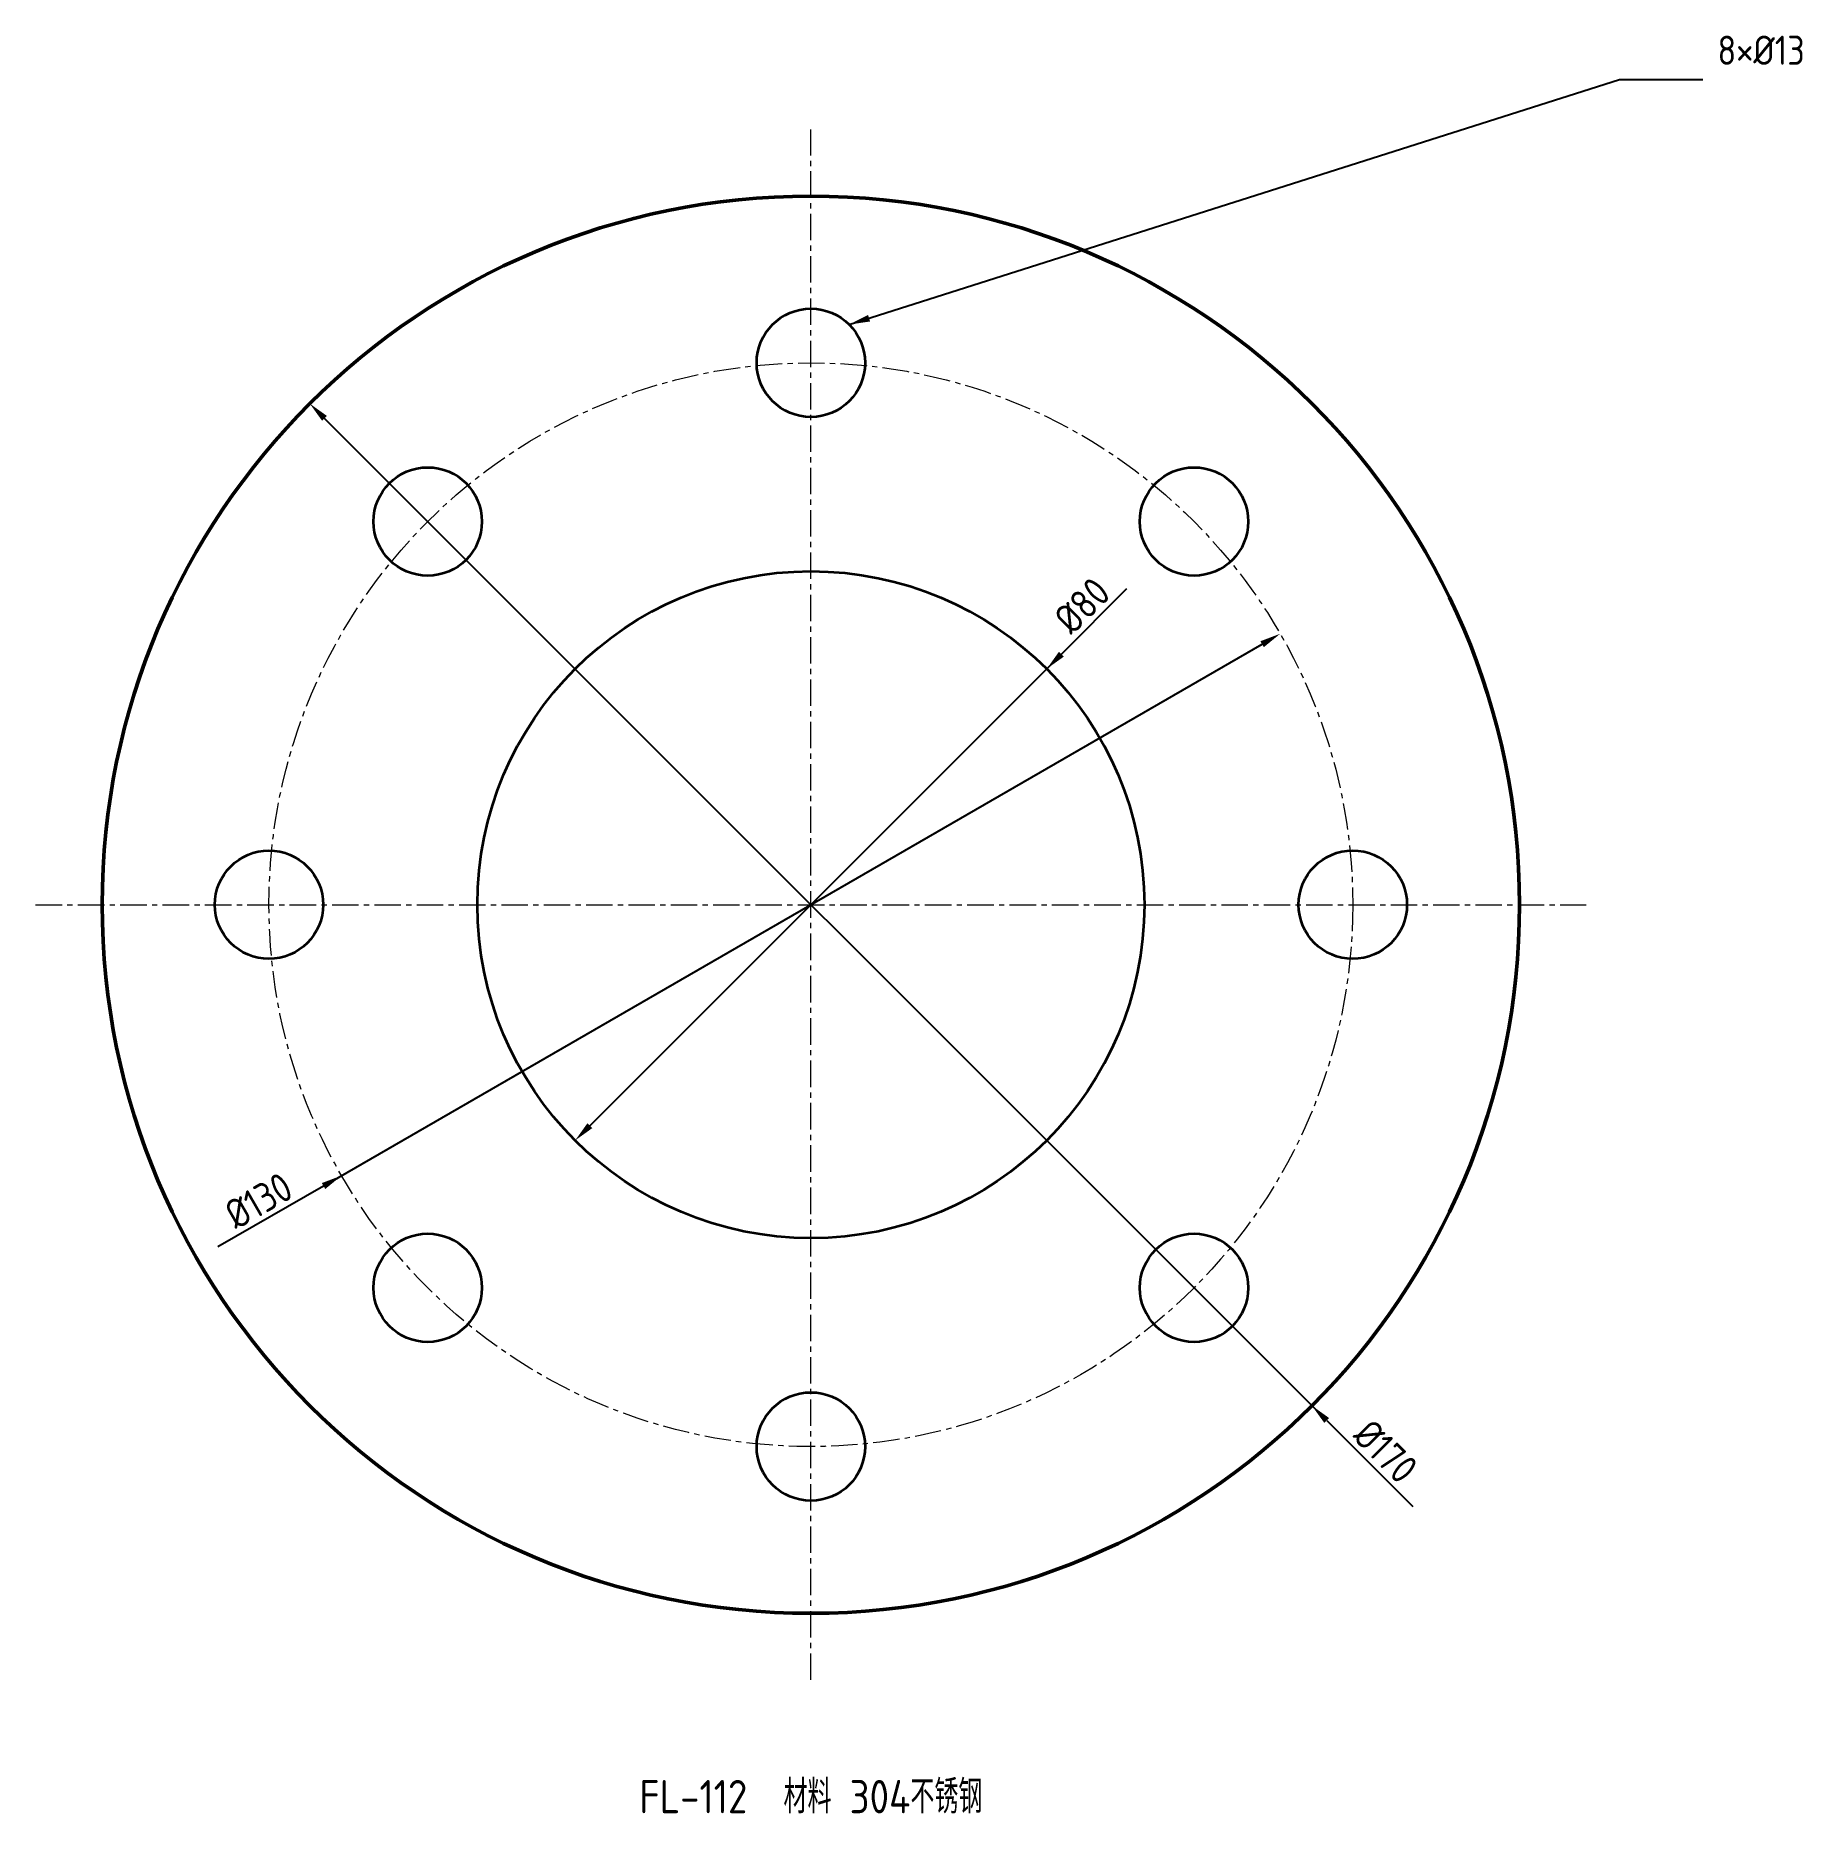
# Model space of a CAD drawing. Header units: millimetres. Extents: x -93 to 119, y -109 to 104.
import ezdxf
from ezdxf.enums import TextEntityAlignment as Align

# ---------------------------------------------------------------- set-up
doc = ezdxf.new("R2010")
doc.units = ezdxf.units.MM
doc.linetypes.add('CENTER', pattern=[5.08, 3.175, -0.635, 0.635, -0.635])
for name, color, linetype, lineweight in [('CENTER', 4, 'CENTER', 18), ('DIM', 2, 'Continuous', 18), ('HOLES', 7, 'Continuous', 35), ('OUTLINE', 7, 'Continuous', 50), ('TEXT', 7, 'Continuous', 25)]:
    doc.layers.add(name, color=color, linetype=linetype, lineweight=lineweight)
doc.styles.get("Standard").update_dxf_attribs({"font": 'gbenor.shx', "bigfont": 'gbcbig.shx'})
doc.dimstyles.new('AGENTCAD', dxfattribs={"dimtxt": 3.5, "dimasz": 2.5, "dimexe": 1.25, "dimexo": 0.625, "dimtad": 1, "dimdsep": 46, "dimtxsty": 'Standard', "dimcen": 2.5, "dimazin": 3, "dimtfac": 1, "dimtmove": 0, "dimatfit": 3})

msp = doc.modelspace()

# ---------------------------------------------------------------- linework, layer by layer
at = {"layer": 'CENTER', "linetype": 'CENTER'}
for p, q in [((0, -93), (0, 93)), ((-93, 0), (93, 0))]:
    msp.add_line(p, q, dxfattribs=at)
msp.add_circle((0, 0), 65, dxfattribs=at)
at = {"layer": 'HOLES'}
for centre, radius in [((0, 65), 6.5), ((-45.962, 45.962), 6.5), ((45.962, 45.962), 6.5), ((0, 0), 40), ((-65, 0), 6.5), ((65, 0), 6.5), ((-45.962, -45.962), 6.5), ((45.962, -45.962), 6.5), ((0, -65), 6.5)]:
    msp.add_circle(centre, radius, dxfattribs=at)
at = {"layer": 'OUTLINE'}
msp.add_circle((0, 0), 85, dxfattribs=at)

# ---------------------------------------------------------------- texts
at = {"layer": 'DIM', "insert": (108.75, 100.75), "char_height": 3.5, "attachment_point": 7}
msp.add_mtext('8×Ø13', dxfattribs=at)
at = {"layer": 'TEXT'}
msp.add_text('FL-112  材料 304不锈钢', height=4, dxfattribs=at).set_placement((0, -107), align=Align.MIDDLE_CENTER)

# ---------------------------------------------------------------- dimensions: what is measured, and where the dimension line sits
at = {"layer": 'DIM'}
for p1, p2 in [((-60.104, 60.104), (60.104, -60.104)), ((-28.284, -28.284), (28.284, 28.284)), ((56.292, 32.5), (-56.292, -32.5))]:
    msp.add_diameter_dim_2p(p1=p1, p2=p2, dimstyle='AGENTCAD', override={"dimtxt": 3.5}, dxfattribs=at).render()

# ---------------------------------------------------------------- leaders
msp.add_leader([(4.596, 69.596), (97, 99), (107, 99)], dimstyle='AGENTCAD', dxfattribs=at)

doc.saveas('drawing.dxf')
